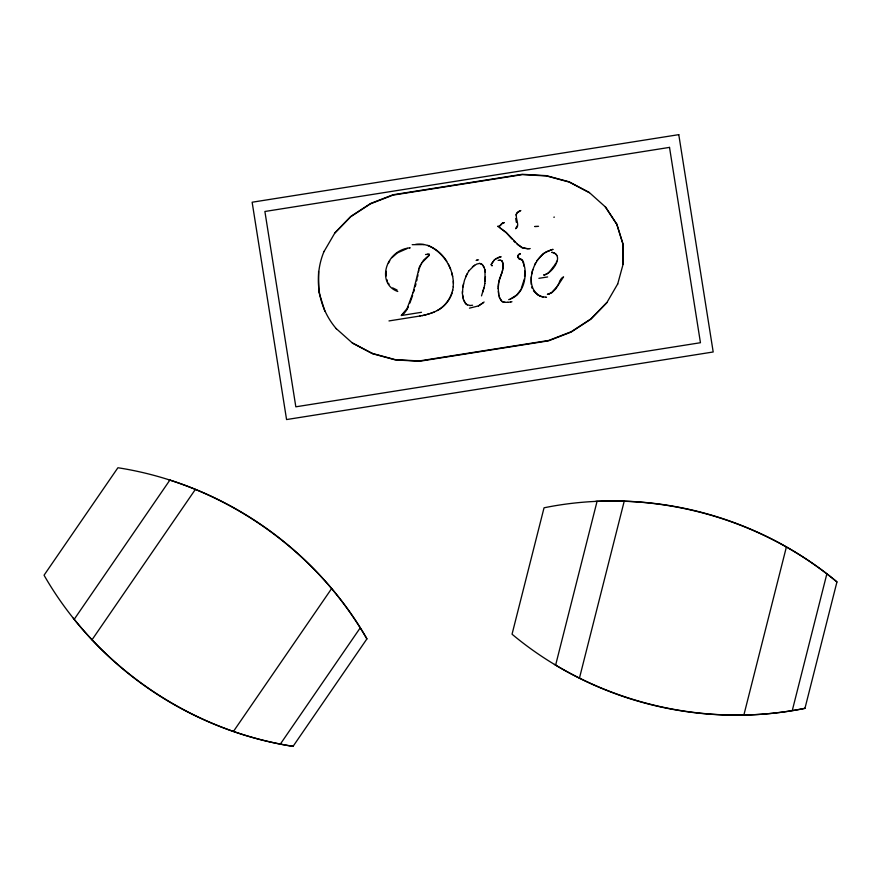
<?xml version="1.0" encoding="UTF-8"?>
<svg xmlns="http://www.w3.org/2000/svg" width="881" height="881" viewBox="0 0 881 881"><rect width="100%" height="100%" fill="white"/><g stroke="black" fill="none" stroke-linecap="round" stroke-linejoin="round"><path stroke-width="1.32" d="M498.095 288.572L499.12 280.554M462.36 293.791L462.888 287.415M462.448 292.778L462.492 291.193M498.117 286.556L498.206 287.261M386.164 273.154L386.23 271.282M503.161 266.007L503.271 264.388M503.282 265.588L503.139 266.403M484.957 269.674L485.079 281.171M485.442 276.579L484.814 283.429M453.175 286.721C454.75 269.355 443.539 252.186 427.748 245.325M491.345 264.509L491.466 265.236M531.221 276.898L531.199 284.365M503.238 266.381L502.842 268.771M524.591 276.546L524.735 271.051M503.216 266.778L502.423 270.841M498.183 285.543L498.415 283.539M517.455 244.136L505.815 232.044L497.633 226.274C500.606 226.869 500.738 222.827 503.833 222.761M452.614 290.807L452.746 289.959M453.275 286.71C452.019 296.567 446.094 305.751 437.284 310.486M484.451 285.653L484.924 283.407M462.778 287.426L464.496 280.202L467.106 273.837M463.109 286.182L463.549 283.726M481.511 295.884L484.561 285.642M417.572 276.887L417.968 274.905M498.58 282.548L501.763 273.066M418.508 271.91L418.838 270.28M531.562 274.42L532.741 269.586M416.713 280.852L417.154 278.87M502.765 269.795L501.763 272.835M555.636 665.078L597.054 501.388M579.456 678.106L624.211 501.245M743.916 714.843L786.348 547.156M792.316 710.383L826.796 574.104M804.959 708.335L836.95 581.923C756.889 514.922 646.324 486.94 544.04 507.797L512.048 634.21C592.109 701.21 702.675 729.193 804.959 708.335A350.649 350.649 0 0 1 554.413 664.395M483.999 287.845L482.821 292.029M415.237 286.743L416.008 283.803M324.076 251.349C313.218 277.141 318.041 307.601 336.344 328.767M617.647 284.2L623.175 263.926M558.95 283.396L559.644 281.38M413.013 292.668L419.312 267.196L423.596 260.115L428.904 255.402L428.915 254.202L427.681 254.235M413.839 291.611L414.422 289.673M517.576 256.063L518.898 254.268M420.039 266.425L421.052 264.146M499.274 279.596L502.225 271.833M524.371 278.903L521.277 288.483M412.958 292.844L407.055 308.592L401.229 315.519L421.481 312.303M556.451 261.833L556.671 261.183M412.616 295.476L409.874 303.097M419.29 268.683L419.841 267.108M452.085 293.109C449.244 301.555 442.658 308.713 434.311 311.907M515.87 215.008L516.332 213.94M407.991 307.689L408.366 306.863M465.575 276.909L468.736 271.106M491.312 264.278L494.329 260.038M559.875 280.896L561.263 278.627M534.569 264.939L535.703 262.725M388.411 263.21L389.743 260.754M407.154 309.308L407.595 308.515M555.9 263.089L554.689 264.972M397.783 291.49C376.088 283.968 385.107 249.995 410.161 247.814L409.632 247.891M500.034 225.888L502.28 223.422M323.955 251.658L335.033 232.672L350.825 216.418L370.659 203.456L393.102 194.745L522.202 174.295L546.352 175.66L569.005 181.772L589.169 192.399L605.522 207.046M617.702 283.935L606.679 302.921L590.777 319.252L571.13 332.071L548.577 340.826L419.488 361.276L395.437 359.922L372.575 353.721L352.532 343.15L336.124 328.514M520.891 289.695L516.762 294.948L510.187 299.166M558.521 284.145L557.144 286.314M406.67 310.09L404.445 312.975M74.224 619.277L169.857 480.123M92.042 639.771L195.373 489.418M233.542 731.285L331.52 588.728M280.488 743.883L360.109 628.043M293.054 746.35L366.914 638.89C315.079 548.279 221.076 483.68 117.911 467.745L44.05 575.216C95.886 665.827 189.889 730.426 293.054 746.35A350.649 350.649 0 0 1 73.31 618.22M536.992 260.589L543.423 253.497M421.911 262.714L429.135 255.479L429.234 254.157M554.182 265.688L552.101 268.485M493.173 261.316L491.235 264.52L491.807 265.599M556.649 287.008L551.627 292.591L549.414 293.78M468.626 271.117L474.628 265.17M551.572 269.168L548.378 272.989L545.559 274.476M391.957 257.67L397.375 252.924L407.463 248.398M561.582 278.209L563.565 276.876L555.68 288.935L552.046 292.525L547.806 294.265L549.039 293.99M606.789 302.546L590.92 318.889L571.251 331.719L548.764 340.451L419.18 360.968L395.106 359.613L372.245 353.402M516.96 212.971L520.814 210.548M511.421 298.637C522.796 293.615 526.486 279.321 524.79 267.857C523.832 264.906 523.931 258.078 519.239 258.981L517.554 256.977M493.624 260.677L494.957 259.454M334.879 233.013L350.759 216.693L370.438 203.852L392.915 195.13L522.499 174.603L546.583 175.958L569.258 182.081L589.389 192.719M403.817 313.636L401.758 315.431M484.121 302.007L478.515 305.905L469.463 308.152M483.328 302.745L478.405 305.916M494.858 259.477L500.342 256.911M472.425 266.756L476.819 264.058L479.716 263.397M495.629 258.915L496.488 258.331M544.194 252.979L548.808 250.942M546.231 251.999C531.375 260.038 523.006 290.873 543.125 297.128M549.072 250.766L551.913 249.675M550.768 250.094L546.451 251.702M520.12 210.823C511.079 213.598 521.717 225.118 515.726 228.597M519.801 253.959C515.264 256.393 519.878 259.036 522.202 260.369M497.391 257.836L499.329 257.12M434.619 311.852L431.921 312.832M433.441 312.337L430.721 313.273M510.297 299.155L508.678 299.628M519.383 254.025L520.319 253.783M476.136 260.435L478.548 259.829M502.721 223.08L504.35 222.651M429.51 313.68L431.04 313.218M544.81 274.718C552.816 272.647 564.875 254.631 551.715 252.384L552.343 252.285M429.829 313.625L427.065 314.418M476.599 260.28L477.216 260.071M428.607 314.01L424.598 315.068M544.04 274.927L545.229 274.652M426.36 314.671L423.354 315.354M510.562 302.062L511.96 301.743M551.286 249.775L553.103 249.411L552.475 249.51M519.9 253.849L520.429 253.728M422.098 315.618L423.882 315.277M422.627 315.541L419.587 316.081M544.447 274.861L543.665 275.004M548.224 294.199L547.398 294.342M519.515 258.937L519.239 258.981M553.797 217.211L554.413 217.111M412.187 244.687L424.08 244.566M515.77 228.62L516.927 226.098M534.767 226.516L535.307 226.461M538.555 226.285L536.727 226.483M425.545 254.532L428.001 254.18M530.219 248.563L528.853 248.728M501.267 256.823L500.232 256.933M498.106 260.369L499.956 260.203M538.886 278.33L547.641 276.942M472.59 305.233L469.969 305.542M388.984 320.926L420.116 315.993M546.517 297.227L545.559 297.338M510.672 302.04L507.709 302.315M545.978 297.271L539.579 296.181M527.477 248.772L529.272 248.662M534.888 226.527L537.146 226.417M505.044 302.337L507.819 302.304M415.678 244.334C428.595 242.506 440.181 250.92 446.832 261.349M527.884 248.706L522.07 247.781L517.191 244.279M505.143 302.315L503.811 302.205M499.857 260.214L500.882 260.313M470.069 305.531L466.126 304.352L463.494 299.859M526.508 248.629L522.488 247.715L517.565 244.224M504.527 302.282L502.049 301.621M479.616 263.419L481.907 264.245M492.27 265.765L491.51 265.456M500.782 260.336L502.137 260.974M503.304 302.04L501.586 301.093L499.714 298.174M397.078 290.036L392.684 287.9M480.365 263.54L482.568 264.829M553.532 252.55L555.823 253.992M467.481 304.947L465.036 302.8L463.131 298.736M352.279 342.874L372.432 353.49M538.357 295.542L533.434 290.818M500.331 228.102L506.509 233.002L511.894 238.971M515.286 242.55L513.535 240.81M482.469 264.851L484.209 267.361M501.685 260.578L503.139 264.014M501.685 301.082L499.186 296.897M605.39 206.815L616.92 224.391M605.401 206.98L616.81 224.347L622.823 243.718L623.087 263.992M483.074 265.566L484.935 269.553M388.378 283.186L389.061 284.266M502.335 261.437L503.084 263.463M556.363 254.73L556.759 255.556M448.407 264.201L450.632 269.179M499.538 297.525L498.657 294.926M531.717 287.063L532.179 288.362M522.774 261.833L523.281 263.32M616.832 224.226L622.911 243.696L623.153 264.091M324.88 311.323L318.845 291.864L318.57 271.48M386.913 279.618L387.299 280.852M463.241 298.714L462.459 293.78M451.722 272.758L452.614 276.414M523.71 264.84L524.074 266.37M498.899 295.542L498.194 288.561M462.943 297.536L462.558 295.058M515.737 218.554L516.332 222.32M485.057 270.775L485.2 272.02M498.338 291.38L498.635 294.177M386.131 274.079L386.285 275.94M453.341 281.215L453.451 283.407M503.249 263.992L503.172 265.203M595.655 501.399A350.649 350.649 0 0 1 836.95 581.923M168.546 479.66A350.649 350.649 0 0 1 366.914 638.89M678.777 134.65L252.142 202.223L286.567 419.554L713.192 351.982L678.777 134.65M669.516 147.391L264.895 211.484L295.829 406.813L700.45 342.72L669.516 147.391"/></g></svg>
